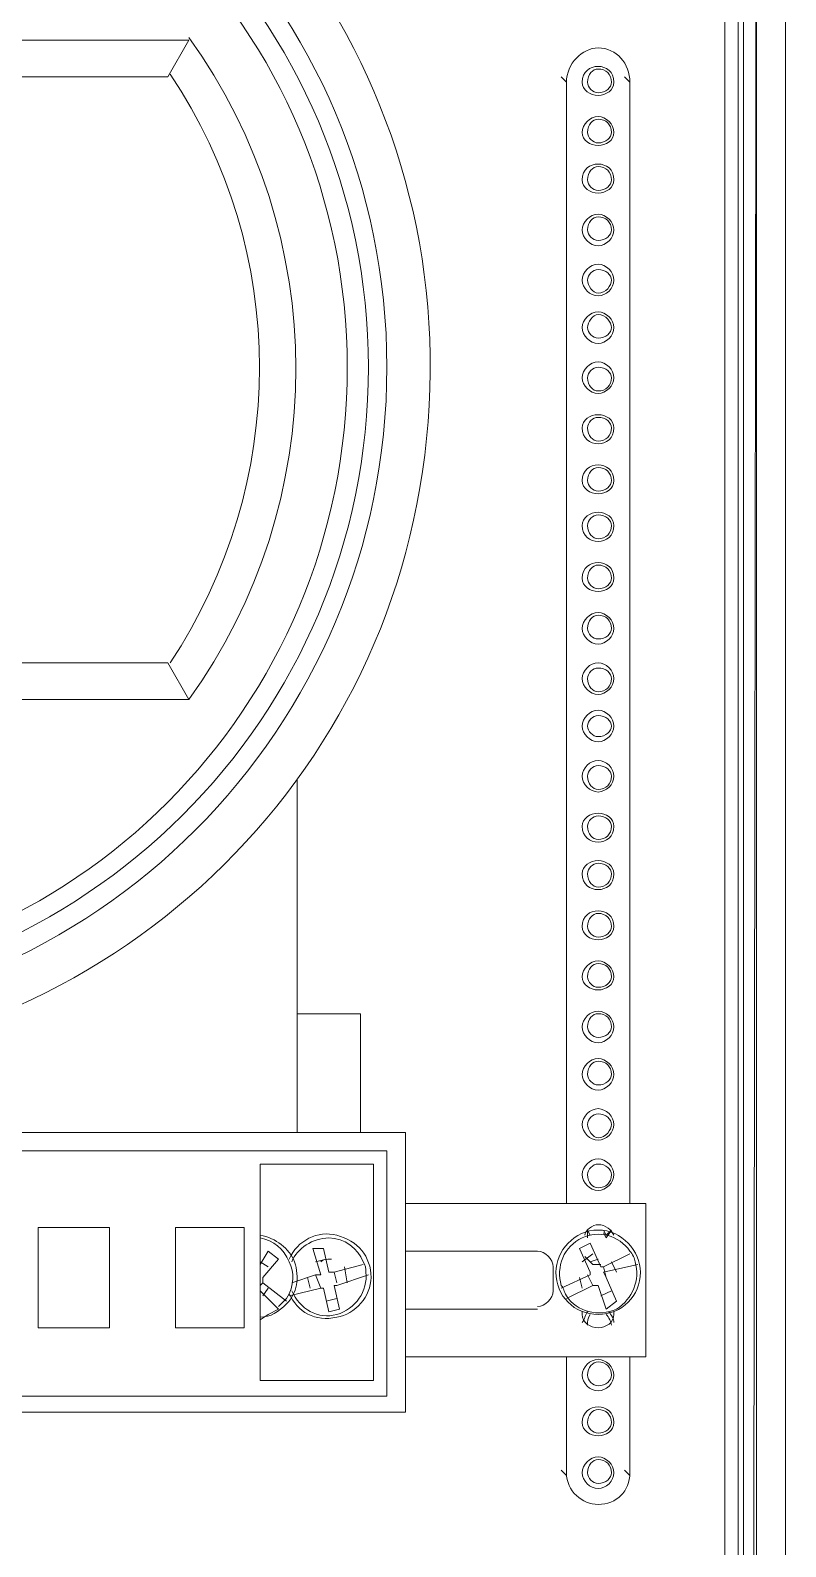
# Model space of a CAD drawing. Header units: metres. Extents: x 2999 to 3164, y 1641 to 1678.
# Drawn here: x 3008.799 to 3009.243, y 1653.865 to 1654.757 of the extents above; entities that cross this region are included whole.
import ezdxf

# ---------------------------------------------------------------- set-up
doc = ezdxf.new("R2010")
doc.units = ezdxf.units.M

msp = doc.modelspace()

# ---------------------------------------------------------------- linework, layer by layer
at = {"color": 7, "linetype": 'Continuous', "lineweight": 20, "true_color": 0x000007}
for points in [[(3009.2074, 1653.40594), (3009.2074, 1655.12704), (3009.2074, 1655.12704)], [(3009.21826, 1654.99513), (3009.21516, 1654.99823), (3009.21826, 1655.1317), (3009.21516, 1655.12704), (3009.21516, 1653.40594)], [(3009.2431, 1655.11773), (3009.2431, 1652.69204), (3009.2431, 1652.69204)], [(3009.2431, 1655.10997), (3009.2431, 1652.69049), (3009.2431, 1652.69049)], [(3009.22602, 1652.75412), (3009.22292, 1652.75722), (3009.22602, 1654.99978), (3009.22292, 1655.00289)], [(3009.22602, 1652.75412), (3009.22602, 1654.99978), (3009.21826, 1654.99513), (3009.21826, 1652.75412)], [(3008.35538, 1654.75147), (3008.89236, 1654.75147), (3008.89236, 1654.75147)], [(3008.3678, 1654.72975), (3008.87994, 1654.72975), (3008.89236, 1654.75147)], [(3009.11428, 1654.72664), (3009.11118, 1654.72975), (3009.11118, 1654.72975)], [(3009.11428, 1654.72664), (3009.11428, 1654.06706), (3009.11428, 1654.06706)], [(3009.11428, 1654.72664), (3009.11428, 1654.06706), (3009.11428, 1654.06706)], [(3009.15153, 1654.72664), (3009.14843, 1654.72975), (3009.14843, 1654.72975)], [(3009.15153, 1654.06706), (3009.15153, 1654.72664), (3009.15153, 1654.72664)], [(3009.15153, 1654.06706), (3009.15153, 1654.72664), (3009.15153, 1654.72664)], [(3008.87994, 1654.38521), (3008.3678, 1654.38521), (3008.3678, 1654.38521)], [(3008.87994, 1654.38521), (3008.89236, 1654.36349), (3008.89236, 1654.36349)], [(3008.89236, 1654.36349), (3008.35538, 1654.36349), (3008.35538, 1654.36349)], [(3008.95599, 1654.31693), (3008.95599, 1654.10897), (3008.95599, 1654.10897)], [(3008.95599, 1654.1788), (3008.99323, 1654.1788), (3008.99323, 1654.10897)], [(3008.22812, 1654.10897), (3009.01962, 1654.10897), (3009.01962, 1654.10897)], [(3009.01962, 1654.10897), (3009.01962, 1653.94446), (3009.01962, 1653.94446)], [(3009.00875, 1654.0981), (3008.23899, 1654.0981), (3008.23899, 1654.0981)], [(3009.00875, 1653.95377), (3009.00875, 1654.0981), (3009.00875, 1654.0981)], [(3008.93426, 1653.96308), (3008.93426, 1654.09034), (3008.93426, 1654.09034)], [(3008.93426, 1654.09034), (3009.00099, 1654.09034), (3009.00099, 1654.09034)], [(3009.00099, 1654.09034), (3009.00099, 1653.96308), (3009.00099, 1653.96308)], [(3009.16084, 1654.06706), (3009.01962, 1654.06706), (3009.01962, 1654.06706)], [(3009.16084, 1653.97705), (3009.16084, 1654.06706), (3009.16084, 1654.06706)], [(3008.8458, 1653.99412), (3008.80389, 1653.99412), (3008.80389, 1654.0531), (3008.8458, 1654.0531)], [(3008.8458, 1654.0531), (3008.8458, 1653.99412), (3008.8458, 1653.99412)], [(3008.8846, 1653.99412), (3008.8846, 1654.0531), (3008.92495, 1654.0531)], [(3008.92495, 1654.0531), (3008.92495, 1653.99412), (3008.92495, 1653.99412)], [(3009.1267, 1654.05155), (3009.12825, 1654.04844), (3009.12825, 1654.04844)], [(3009.1267, 1654.05155), (3009.1267, 1654.04689), (3009.1267, 1654.04689)], [(3009.14067, 1654.05155), (3009.13756, 1654.04844), (3009.13601, 1654.05155)], [(3009.14067, 1654.05155), (3009.13756, 1654.04689), (3009.13601, 1654.04999)], [(3008.93426, 1654.03137), (3008.93891, 1654.03913), (3008.94512, 1654.03447), (3008.93581, 1654.02361), (3008.93581, 1654.02051), (3008.94978, 1654.00964)], [(3008.99478, 1654.03137), (3008.97771, 1654.02671), (3008.97461, 1654.02671), (3008.9715, 1654.04068), (3008.9653, 1654.04068), (3008.96995, 1654.02516), (3008.96685, 1654.02516), (3008.95288, 1654.02051)], [(3009.09721, 1654.03913), (3009.01962, 1654.03913), (3009.01962, 1654.03913)], [(3009.11118, 1654.0174), (3009.12825, 1654.02516), (3009.12825, 1654.02671), (3009.12204, 1654.04068), (3009.12825, 1654.04379), (3009.13446, 1654.02982), (3009.13601, 1654.02982), (3009.15153, 1654.03758)], [(3008.93891, 1654.02982), (3008.93426, 1654.03292), (3008.93426, 1654.03292)], [(3008.97306, 1654.03447), (3008.96685, 1654.03292), (3008.96685, 1654.03292)], [(3008.98392, 1654.02982), (3008.98547, 1654.02051), (3008.98547, 1654.02051)], [(3009.10652, 1654.01585), (3009.10652, 1654.02982), (3009.10652, 1654.02982)], [(3009.1298, 1654.03758), (3009.1236, 1654.03292), (3009.1236, 1654.03292)], [(3009.12825, 1654.03292), (3009.12515, 1654.03603), (3009.12515, 1654.03603)], [(3009.13291, 1654.03447), (3009.12825, 1654.03292), (3009.12825, 1654.03292)], [(3009.13446, 1654.03137), (3009.1298, 1654.03137), (3009.12825, 1654.03292), (3009.13291, 1654.03447)], [(3009.1298, 1654.01895), (3009.13291, 1654.01895), (3009.13756, 1654.00499), (3009.14377, 1654.00964), (3009.13756, 1654.02361), (3009.13601, 1654.02671), (3009.15619, 1654.03137)], [(3009.13756, 1654.02361), (3009.13601, 1654.02982), (3009.13601, 1654.02982)], [(3009.14067, 1654.03292), (3009.14377, 1654.02671), (3009.14377, 1654.02671)], [(3008.93426, 1654.01895), (3008.93581, 1654.02051), (3008.93581, 1654.02051)], [(3008.96375, 1654.0174), (3008.96219, 1654.02361), (3008.96219, 1654.02361)], [(3008.96685, 1654.02516), (3008.96995, 1654.0174), (3008.96995, 1654.0174)], [(3008.97926, 1654.02051), (3008.97771, 1654.02671), (3008.97771, 1654.02671)], [(3008.99789, 1654.02516), (3008.97926, 1654.01895), (3008.97771, 1654.01895), (3008.98082, 1654.00499)], [(3009.1236, 1654.0174), (3009.12204, 1654.02361), (3009.12204, 1654.02361)], [(3009.1267, 1654.02516), (3009.1298, 1654.01895), (3009.1298, 1654.01895)], [(3008.93426, 1654.01585), (3008.94512, 1654.00499), (3008.94512, 1654.00499)], [(3008.93891, 1654.0174), (3008.93581, 1654.01275), (3008.93581, 1654.01275)], [(3008.98082, 1654.00499), (3008.97461, 1654.00343), (3008.9715, 1654.0174), (3008.96995, 1654.0174), (3008.95133, 1654.01275)], [(3009.11428, 1654.01119), (3009.1298, 1654.01895), (3009.1298, 1654.01895)], [(3009.13446, 1654.01275), (3009.14067, 1654.01585), (3009.14067, 1654.01585)], [(3008.93426, 1653.99878), (3008.93891, 1654.00188), (3008.94512, 1654.00499)], [(3008.97306, 1654.00964), (3008.97926, 1654.01119), (3008.97926, 1654.01119)], [(3009.01962, 1654.00499), (3009.09721, 1654.00499), (3009.09721, 1654.00499)], [(3009.1236, 1654.00343), (3009.1236, 1654.00188), (3009.1236, 1654.00188)], [(3009.14222, 1654.00188), (3009.14222, 1654.00343), (3009.14222, 1654.00343)], [(3008.92495, 1653.99412), (3008.8846, 1653.99412), (3008.8846, 1653.99412)], [(3009.01962, 1653.97705), (3009.16084, 1653.97705), (3009.16084, 1653.97705)], [(3009.11428, 1653.97705), (3009.11428, 1653.90721), (3009.11118, 1653.91032)], [(3009.11428, 1653.97705), (3009.11428, 1653.90721), (3009.11428, 1653.90721)], [(3009.15153, 1653.97705), (3009.15153, 1653.90721), (3009.14843, 1653.91032)], [(3009.15153, 1653.90721), (3009.15153, 1653.97705), (3009.15153, 1653.97705)], [(3009.00099, 1653.96308), (3008.93426, 1653.96308), (3008.93426, 1653.96308)], [(3008.23899, 1653.95377), (3009.00875, 1653.95377), (3009.00875, 1653.95377)], [(3009.01962, 1653.94446), (3008.22812, 1653.94446), (3008.22812, 1653.94446)]]:
    msp.add_lwpolyline(points, dxfattribs=at)
for points, knots in [([(3008.54162, 1654.96099), (3008.33521, 1654.91753), (3008.19553, 1654.72664), (3008.21726, 1654.51713), (3008.21726, 1654.51713), (3008.23743, 1654.30762), (3008.41436, 1654.14777), (3008.62542, 1654.14777), (3008.62542, 1654.14777), (3008.83493, 1654.14777), (3009.01186, 1654.30762), (3009.03203, 1654.51713), (3009.03203, 1654.51713), (3009.05376, 1654.72664), (3008.91408, 1654.91753), (3008.70767, 1654.96099)], [0, 0, 0, 0, 0.0625, 0.0625, 0.0625, 0.062501, 0.125, 0.125, 0.125, 0.125001, 0.1875, 0.1875, 0.1875, 0.187501, 1, 1, 1, 1]), ([(3009.00875, 1654.55903), (3009.00875, 1654.77165), (3008.83649, 1654.94236), (3008.62542, 1654.94236), (3008.62542, 1654.94236), (3008.4128, 1654.94236), (3008.24054, 1654.77165), (3008.24054, 1654.55903), (3008.24054, 1654.55903), (3008.24054, 1654.34642), (3008.4128, 1654.17415), (3008.62542, 1654.17415), (3008.62542, 1654.17415), (3008.83649, 1654.17415), (3009.00875, 1654.34642), (3009.00875, 1654.55903)], [0, 0, 0, 0, 0.0625, 0.0625, 0.0625, 0.062501, 0.125, 0.125, 0.125, 0.125001, 0.1875, 0.1875, 0.1875, 0.187501, 1, 1, 1, 1]), ([(3008.99789, 1654.55903), (3008.99789, 1654.76389), (3008.83028, 1654.9315), (3008.62542, 1654.9315), (3008.62542, 1654.9315), (3008.41901, 1654.9315), (3008.25295, 1654.76389), (3008.25295, 1654.55903), (3008.25295, 1654.55903), (3008.25295, 1654.35262), (3008.41901, 1654.18656), (3008.62542, 1654.18656), (3008.62542, 1654.18656), (3008.83028, 1654.18656), (3008.99789, 1654.35262), (3008.99789, 1654.55903)], [0, 0, 0, 0, 0.0625, 0.0625, 0.0625, 0.062501, 0.125, 0.125, 0.125, 0.125001, 0.1875, 0.1875, 0.1875, 0.187501, 1, 1, 1, 1]), ([(3008.98547, 1654.55903), (3008.98547, 1654.75768), (3008.82407, 1654.91908), (3008.62542, 1654.91908), (3008.62542, 1654.91908), (3008.42522, 1654.91908), (3008.26382, 1654.75768), (3008.26382, 1654.55903), (3008.26382, 1654.55903), (3008.26382, 1654.35883), (3008.42522, 1654.19743), (3008.62542, 1654.19743), (3008.62542, 1654.19743), (3008.82407, 1654.19743), (3008.98547, 1654.35883), (3008.98547, 1654.55903)], [0, 0, 0, 0, 0.0625, 0.0625, 0.0625, 0.062501, 0.125, 0.125, 0.125, 0.125001, 0.1875, 0.1875, 0.1875, 0.187501, 1, 1, 1, 1]), ([(3009.15153, 1654.72664), (3009.15153, 1654.73751), (3009.14377, 1654.74682), (3009.13291, 1654.74682), (3009.13291, 1654.74682), (3009.1236, 1654.74682), (3009.11428, 1654.73751), (3009.11428, 1654.72664)], [0, 0, 0, 0, 0.125, 0.125, 0.125, 0.125001, 1, 1, 1, 1]), ([(3009.15153, 1654.72664), (3009.15153, 1654.73751), (3009.14377, 1654.74682), (3009.13291, 1654.74682), (3009.13291, 1654.74682), (3009.1236, 1654.74682), (3009.11428, 1654.73751), (3009.11428, 1654.72664)], [0, 0, 0, 0, 0.125, 0.125, 0.125, 0.125001, 1, 1, 1, 1]), ([(3009.14222, 1654.72664), (3009.14222, 1654.73285), (3009.13756, 1654.73595), (3009.13291, 1654.73595), (3009.13291, 1654.73595), (3009.12825, 1654.73595), (3009.1236, 1654.73285), (3009.1236, 1654.72664), (3009.1236, 1654.72664), (3009.1236, 1654.72199), (3009.12825, 1654.71888), (3009.13291, 1654.71888), (3009.13291, 1654.71888), (3009.13756, 1654.71888), (3009.14222, 1654.72199), (3009.14222, 1654.72664)], [0, 0, 0, 0, 0.0625, 0.0625, 0.0625, 0.062501, 0.125, 0.125, 0.125, 0.125001, 0.1875, 0.1875, 0.1875, 0.187501, 1, 1, 1, 1]), ([(3009.14067, 1654.72664), (3009.14067, 1654.7313), (3009.13756, 1654.7344), (3009.13291, 1654.7344), (3009.13291, 1654.7344), (3009.1298, 1654.7344), (3009.1267, 1654.7313), (3009.1267, 1654.72664), (3009.1267, 1654.72664), (3009.1267, 1654.72354), (3009.1298, 1654.72043), (3009.13291, 1654.72043), (3009.13291, 1654.72043), (3009.13756, 1654.72043), (3009.14067, 1654.72354), (3009.14067, 1654.72664)], [0, 0, 0, 0, 0.0625, 0.0625, 0.0625, 0.062501, 0.125, 0.125, 0.125, 0.125001, 0.1875, 0.1875, 0.1875, 0.187501, 1, 1, 1, 1]), ([(3009.14222, 1654.69716), (3009.14222, 1654.70181), (3009.13756, 1654.70647), (3009.13291, 1654.70647), (3009.13291, 1654.70647), (3009.12825, 1654.70647), (3009.1236, 1654.70181), (3009.1236, 1654.69716), (3009.1236, 1654.69716), (3009.1236, 1654.6925), (3009.12825, 1654.6894), (3009.13291, 1654.6894), (3009.13291, 1654.6894), (3009.13756, 1654.6894), (3009.14222, 1654.6925), (3009.14222, 1654.69716)], [0, 0, 0, 0, 0.0625, 0.0625, 0.0625, 0.062501, 0.125, 0.125, 0.125, 0.125001, 0.1875, 0.1875, 0.1875, 0.187501, 1, 1, 1, 1]), ([(3009.14067, 1654.69716), (3009.14067, 1654.70181), (3009.13756, 1654.70491), (3009.13291, 1654.70491), (3009.13291, 1654.70491), (3009.1298, 1654.70491), (3009.1267, 1654.70181), (3009.1267, 1654.69716), (3009.1267, 1654.69716), (3009.1267, 1654.69405), (3009.1298, 1654.69095), (3009.13291, 1654.69095), (3009.13291, 1654.69095), (3009.13756, 1654.69095), (3009.14067, 1654.69405), (3009.14067, 1654.69716)], [0, 0, 0, 0, 0.0625, 0.0625, 0.0625, 0.062501, 0.125, 0.125, 0.125, 0.125001, 0.1875, 0.1875, 0.1875, 0.187501, 1, 1, 1, 1]), ([(3009.14222, 1654.66922), (3009.14222, 1654.67543), (3009.13756, 1654.67853), (3009.13291, 1654.67853), (3009.13291, 1654.67853), (3009.12825, 1654.67853), (3009.1236, 1654.67543), (3009.1236, 1654.66922), (3009.1236, 1654.66922), (3009.1236, 1654.66456), (3009.12825, 1654.66146), (3009.13291, 1654.66146), (3009.13291, 1654.66146), (3009.13756, 1654.66146), (3009.14222, 1654.66456), (3009.14222, 1654.66922)], [0, 0, 0, 0, 0.0625, 0.0625, 0.0625, 0.062501, 0.125, 0.125, 0.125, 0.125001, 0.1875, 0.1875, 0.1875, 0.187501, 1, 1, 1, 1]), ([(3009.14067, 1654.66922), (3009.14067, 1654.67388), (3009.13756, 1654.67698), (3009.13291, 1654.67698), (3009.13291, 1654.67698), (3009.1298, 1654.67698), (3009.1267, 1654.67388), (3009.1267, 1654.66922), (3009.1267, 1654.66922), (3009.1267, 1654.66612), (3009.1298, 1654.66301), (3009.13291, 1654.66301), (3009.13291, 1654.66301), (3009.13756, 1654.66301), (3009.14067, 1654.66612), (3009.14067, 1654.66922)], [0, 0, 0, 0, 0.0625, 0.0625, 0.0625, 0.062501, 0.125, 0.125, 0.125, 0.125001, 0.1875, 0.1875, 0.1875, 0.187501, 1, 1, 1, 1]), ([(3009.14222, 1654.63973), (3009.14222, 1654.64439), (3009.13756, 1654.64904), (3009.13291, 1654.64904), (3009.13291, 1654.64904), (3009.12825, 1654.64904), (3009.1236, 1654.64439), (3009.1236, 1654.63973), (3009.1236, 1654.63973), (3009.1236, 1654.63508), (3009.12825, 1654.63042), (3009.13291, 1654.63042), (3009.13291, 1654.63042), (3009.13756, 1654.63042), (3009.14222, 1654.63508), (3009.14222, 1654.63973)], [0, 0, 0, 0, 0.0625, 0.0625, 0.0625, 0.062501, 0.125, 0.125, 0.125, 0.125001, 0.1875, 0.1875, 0.1875, 0.187501, 1, 1, 1, 1]), ([(3009.14067, 1654.63973), (3009.14067, 1654.64439), (3009.13756, 1654.64749), (3009.13291, 1654.64749), (3009.13291, 1654.64749), (3009.1298, 1654.64749), (3009.1267, 1654.64439), (3009.1267, 1654.63973), (3009.1267, 1654.63973), (3009.1267, 1654.63663), (3009.1298, 1654.63353), (3009.13291, 1654.63353), (3009.13291, 1654.63353), (3009.13756, 1654.63353), (3009.14067, 1654.63663), (3009.14067, 1654.63973)], [0, 0, 0, 0, 0.0625, 0.0625, 0.0625, 0.062501, 0.125, 0.125, 0.125, 0.125001, 0.1875, 0.1875, 0.1875, 0.187501, 1, 1, 1, 1]), ([(3009.14222, 1654.61025), (3009.14222, 1654.6149), (3009.13756, 1654.61956), (3009.13291, 1654.61956), (3009.13291, 1654.61956), (3009.12825, 1654.61956), (3009.1236, 1654.6149), (3009.1236, 1654.61025), (3009.1236, 1654.61025), (3009.1236, 1654.60559), (3009.12825, 1654.60093), (3009.13291, 1654.60093), (3009.13291, 1654.60093), (3009.13756, 1654.60093), (3009.14222, 1654.60559), (3009.14222, 1654.61025)], [0, 0, 0, 0, 0.0625, 0.0625, 0.0625, 0.062501, 0.125, 0.125, 0.125, 0.125001, 0.1875, 0.1875, 0.1875, 0.187501, 1, 1, 1, 1]), ([(3009.14067, 1654.61025), (3009.14067, 1654.61335), (3009.13756, 1654.61645), (3009.13291, 1654.61645), (3009.13291, 1654.61645), (3009.1298, 1654.61645), (3009.1267, 1654.61335), (3009.1267, 1654.61025), (3009.1267, 1654.61025), (3009.1267, 1654.60714), (3009.1298, 1654.60249), (3009.13291, 1654.60249), (3009.13291, 1654.60249), (3009.13756, 1654.60249), (3009.14067, 1654.60714), (3009.14067, 1654.61025)], [0, 0, 0, 0, 0.0625, 0.0625, 0.0625, 0.062501, 0.125, 0.125, 0.125, 0.125001, 0.1875, 0.1875, 0.1875, 0.187501, 1, 1, 1, 1]), ([(3009.14222, 1654.58231), (3009.14222, 1654.58697), (3009.13756, 1654.59162), (3009.13291, 1654.59162), (3009.13291, 1654.59162), (3009.12825, 1654.59162), (3009.1236, 1654.58697), (3009.1236, 1654.58231), (3009.1236, 1654.58231), (3009.1236, 1654.57766), (3009.12825, 1654.573), (3009.13291, 1654.573), (3009.13291, 1654.573), (3009.13756, 1654.573), (3009.14222, 1654.57766), (3009.14222, 1654.58231)], [0, 0, 0, 0, 0.0625, 0.0625, 0.0625, 0.062501, 0.125, 0.125, 0.125, 0.125001, 0.1875, 0.1875, 0.1875, 0.187501, 1, 1, 1, 1]), ([(3009.14067, 1654.58231), (3009.14067, 1654.58541), (3009.13756, 1654.59007), (3009.13291, 1654.59007), (3009.13291, 1654.59007), (3009.1298, 1654.59007), (3009.1267, 1654.58541), (3009.1267, 1654.58231), (3009.1267, 1654.58231), (3009.1267, 1654.57921), (3009.1298, 1654.5761), (3009.13291, 1654.5761), (3009.13291, 1654.5761), (3009.13756, 1654.5761), (3009.14067, 1654.57921), (3009.14067, 1654.58231)], [0, 0, 0, 0, 0.0625, 0.0625, 0.0625, 0.062501, 0.125, 0.125, 0.125, 0.125001, 0.1875, 0.1875, 0.1875, 0.187501, 1, 1, 1, 1]), ([(3009.14222, 1654.55282), (3009.14222, 1654.55748), (3009.13756, 1654.56214), (3009.13291, 1654.56214), (3009.13291, 1654.56214), (3009.12825, 1654.56214), (3009.1236, 1654.55748), (3009.1236, 1654.55282), (3009.1236, 1654.55282), (3009.1236, 1654.54817), (3009.12825, 1654.54351), (3009.13291, 1654.54351), (3009.13291, 1654.54351), (3009.13756, 1654.54351), (3009.14222, 1654.54817), (3009.14222, 1654.55282)], [0, 0, 0, 0, 0.0625, 0.0625, 0.0625, 0.062501, 0.125, 0.125, 0.125, 0.125001, 0.1875, 0.1875, 0.1875, 0.187501, 1, 1, 1, 1]), ([(3009.14067, 1654.55282), (3009.14067, 1654.55593), (3009.13756, 1654.55903), (3009.13291, 1654.55903), (3009.13291, 1654.55903), (3009.1298, 1654.55903), (3009.1267, 1654.55593), (3009.1267, 1654.55282), (3009.1267, 1654.55282), (3009.1267, 1654.54817), (3009.1298, 1654.54506), (3009.13291, 1654.54506), (3009.13291, 1654.54506), (3009.13756, 1654.54506), (3009.14067, 1654.54817), (3009.14067, 1654.55282)], [0, 0, 0, 0, 0.0625, 0.0625, 0.0625, 0.062501, 0.125, 0.125, 0.125, 0.125001, 0.1875, 0.1875, 0.1875, 0.187501, 1, 1, 1, 1]), ([(3009.14222, 1654.52334), (3009.14222, 1654.52799), (3009.13756, 1654.5311), (3009.13291, 1654.5311), (3009.13291, 1654.5311), (3009.12825, 1654.5311), (3009.1236, 1654.52799), (3009.1236, 1654.52334), (3009.1236, 1654.52334), (3009.1236, 1654.51713), (3009.12825, 1654.51403), (3009.13291, 1654.51403), (3009.13291, 1654.51403), (3009.13756, 1654.51403), (3009.14222, 1654.51713), (3009.14222, 1654.52334)], [0, 0, 0, 0, 0.0625, 0.0625, 0.0625, 0.062501, 0.125, 0.125, 0.125, 0.125001, 0.1875, 0.1875, 0.1875, 0.187501, 1, 1, 1, 1]), ([(3009.14067, 1654.52334), (3009.14067, 1654.52644), (3009.13756, 1654.52954), (3009.13291, 1654.52954), (3009.13291, 1654.52954), (3009.1298, 1654.52954), (3009.1267, 1654.52644), (3009.1267, 1654.52334), (3009.1267, 1654.52334), (3009.1267, 1654.51868), (3009.1298, 1654.51558), (3009.13291, 1654.51558), (3009.13291, 1654.51558), (3009.13756, 1654.51558), (3009.14067, 1654.51868), (3009.14067, 1654.52334)], [0, 0, 0, 0, 0.0625, 0.0625, 0.0625, 0.062501, 0.125, 0.125, 0.125, 0.125001, 0.1875, 0.1875, 0.1875, 0.187501, 1, 1, 1, 1]), ([(3009.14222, 1654.4923), (3009.14222, 1654.49851), (3009.13756, 1654.50161), (3009.13291, 1654.50161), (3009.13291, 1654.50161), (3009.12825, 1654.50161), (3009.1236, 1654.49851), (3009.1236, 1654.4923), (3009.1236, 1654.4923), (3009.1236, 1654.48764), (3009.12825, 1654.48454), (3009.13291, 1654.48454), (3009.13291, 1654.48454), (3009.13756, 1654.48454), (3009.14222, 1654.48764), (3009.14222, 1654.4923)], [0, 0, 0, 0, 0.0625, 0.0625, 0.0625, 0.062501, 0.125, 0.125, 0.125, 0.125001, 0.1875, 0.1875, 0.1875, 0.187501, 1, 1, 1, 1]), ([(3009.14067, 1654.4923), (3009.14067, 1654.49695), (3009.13756, 1654.50006), (3009.13291, 1654.50006), (3009.13291, 1654.50006), (3009.1298, 1654.50006), (3009.1267, 1654.49695), (3009.1267, 1654.4923), (3009.1267, 1654.4923), (3009.1267, 1654.48919), (3009.1298, 1654.48609), (3009.13291, 1654.48609), (3009.13291, 1654.48609), (3009.13756, 1654.48609), (3009.14067, 1654.48919), (3009.14067, 1654.4923)], [0, 0, 0, 0, 0.0625, 0.0625, 0.0625, 0.062501, 0.125, 0.125, 0.125, 0.125001, 0.1875, 0.1875, 0.1875, 0.187501, 1, 1, 1, 1]), ([(3009.14222, 1654.46592), (3009.14222, 1654.47057), (3009.13756, 1654.47367), (3009.13291, 1654.47367), (3009.13291, 1654.47367), (3009.12825, 1654.47367), (3009.1236, 1654.47057), (3009.1236, 1654.46592), (3009.1236, 1654.46592), (3009.1236, 1654.45971), (3009.12825, 1654.4566), (3009.13291, 1654.4566), (3009.13291, 1654.4566), (3009.13756, 1654.4566), (3009.14222, 1654.45971), (3009.14222, 1654.46592)], [0, 0, 0, 0, 0.0625, 0.0625, 0.0625, 0.062501, 0.125, 0.125, 0.125, 0.125001, 0.1875, 0.1875, 0.1875, 0.187501, 1, 1, 1, 1]), ([(3009.14067, 1654.46592), (3009.14067, 1654.46902), (3009.13756, 1654.47212), (3009.13291, 1654.47212), (3009.13291, 1654.47212), (3009.1298, 1654.47212), (3009.1267, 1654.46902), (3009.1267, 1654.46592), (3009.1267, 1654.46592), (3009.1267, 1654.46126), (3009.1298, 1654.45816), (3009.13291, 1654.45816), (3009.13291, 1654.45816), (3009.13756, 1654.45816), (3009.14067, 1654.46126), (3009.14067, 1654.46592)], [0, 0, 0, 0, 0.0625, 0.0625, 0.0625, 0.062501, 0.125, 0.125, 0.125, 0.125001, 0.1875, 0.1875, 0.1875, 0.187501, 1, 1, 1, 1]), ([(3009.14222, 1654.43488), (3009.14222, 1654.44108), (3009.13756, 1654.44419), (3009.13291, 1654.44419), (3009.13291, 1654.44419), (3009.12825, 1654.44419), (3009.1236, 1654.44108), (3009.1236, 1654.43488), (3009.1236, 1654.43488), (3009.1236, 1654.43022), (3009.12825, 1654.42712), (3009.13291, 1654.42712), (3009.13291, 1654.42712), (3009.13756, 1654.42712), (3009.14222, 1654.43022), (3009.14222, 1654.43488)], [0, 0, 0, 0, 0.0625, 0.0625, 0.0625, 0.062501, 0.125, 0.125, 0.125, 0.125001, 0.1875, 0.1875, 0.1875, 0.187501, 1, 1, 1, 1]), ([(3009.14067, 1654.43488), (3009.14067, 1654.43953), (3009.13756, 1654.44264), (3009.13291, 1654.44264), (3009.13291, 1654.44264), (3009.1298, 1654.44264), (3009.1267, 1654.43953), (3009.1267, 1654.43488), (3009.1267, 1654.43488), (3009.1267, 1654.43177), (3009.1298, 1654.42867), (3009.13291, 1654.42867), (3009.13291, 1654.42867), (3009.13756, 1654.42867), (3009.14067, 1654.43177), (3009.14067, 1654.43488)], [0, 0, 0, 0, 0.0625, 0.0625, 0.0625, 0.062501, 0.125, 0.125, 0.125, 0.125001, 0.1875, 0.1875, 0.1875, 0.187501, 1, 1, 1, 1]), ([(3009.14222, 1654.40539), (3009.14222, 1654.41004), (3009.13756, 1654.4147), (3009.13291, 1654.4147), (3009.13291, 1654.4147), (3009.12825, 1654.4147), (3009.1236, 1654.41004), (3009.1236, 1654.40539), (3009.1236, 1654.40539), (3009.1236, 1654.40073), (3009.12825, 1654.39608), (3009.13291, 1654.39608), (3009.13291, 1654.39608), (3009.13756, 1654.39608), (3009.14222, 1654.40073), (3009.14222, 1654.40539)], [0, 0, 0, 0, 0.0625, 0.0625, 0.0625, 0.062501, 0.125, 0.125, 0.125, 0.125001, 0.1875, 0.1875, 0.1875, 0.187501, 1, 1, 1, 1]), ([(3009.14067, 1654.40539), (3009.14067, 1654.41004), (3009.13756, 1654.41315), (3009.13291, 1654.41315), (3009.13291, 1654.41315), (3009.1298, 1654.41315), (3009.1267, 1654.41004), (3009.1267, 1654.40539), (3009.1267, 1654.40539), (3009.1267, 1654.40229), (3009.1298, 1654.39918), (3009.13291, 1654.39918), (3009.13291, 1654.39918), (3009.13756, 1654.39918), (3009.14067, 1654.40229), (3009.14067, 1654.40539)], [0, 0, 0, 0, 0.0625, 0.0625, 0.0625, 0.062501, 0.125, 0.125, 0.125, 0.125001, 0.1875, 0.1875, 0.1875, 0.187501, 1, 1, 1, 1]), ([(3009.14222, 1654.3759), (3009.14222, 1654.38056), (3009.13756, 1654.38521), (3009.13291, 1654.38521), (3009.13291, 1654.38521), (3009.12825, 1654.38521), (3009.1236, 1654.38056), (3009.1236, 1654.3759), (3009.1236, 1654.3759), (3009.1236, 1654.37125), (3009.12825, 1654.36659), (3009.13291, 1654.36659), (3009.13291, 1654.36659), (3009.13756, 1654.36659), (3009.14222, 1654.37125), (3009.14222, 1654.3759)], [0, 0, 0, 0, 0.0625, 0.0625, 0.0625, 0.062501, 0.125, 0.125, 0.125, 0.125001, 0.1875, 0.1875, 0.1875, 0.187501, 1, 1, 1, 1]), ([(3009.14067, 1654.3759), (3009.14067, 1654.37901), (3009.13756, 1654.38211), (3009.13291, 1654.38211), (3009.13291, 1654.38211), (3009.1298, 1654.38211), (3009.1267, 1654.37901), (3009.1267, 1654.3759), (3009.1267, 1654.3759), (3009.1267, 1654.37125), (3009.1298, 1654.36814), (3009.13291, 1654.36814), (3009.13291, 1654.36814), (3009.13756, 1654.36814), (3009.14067, 1654.37125), (3009.14067, 1654.3759)], [0, 0, 0, 0, 0.0625, 0.0625, 0.0625, 0.062501, 0.125, 0.125, 0.125, 0.125001, 0.1875, 0.1875, 0.1875, 0.187501, 1, 1, 1, 1]), ([(3009.14222, 1654.34797), (3009.14222, 1654.35262), (3009.13756, 1654.35728), (3009.13291, 1654.35728), (3009.13291, 1654.35728), (3009.12825, 1654.35728), (3009.1236, 1654.35262), (3009.1236, 1654.34797), (3009.1236, 1654.34797), (3009.1236, 1654.34331), (3009.12825, 1654.33866), (3009.13291, 1654.33866), (3009.13291, 1654.33866), (3009.13756, 1654.33866), (3009.14222, 1654.34331), (3009.14222, 1654.34797)], [0, 0, 0, 0, 0.0625, 0.0625, 0.0625, 0.062501, 0.125, 0.125, 0.125, 0.125001, 0.1875, 0.1875, 0.1875, 0.187501, 1, 1, 1, 1]), ([(3009.14067, 1654.34797), (3009.14067, 1654.35107), (3009.13756, 1654.35417), (3009.13291, 1654.35417), (3009.13291, 1654.35417), (3009.1298, 1654.35417), (3009.1267, 1654.35107), (3009.1267, 1654.34797), (3009.1267, 1654.34797), (3009.1267, 1654.34486), (3009.1298, 1654.34176), (3009.13291, 1654.34176), (3009.13291, 1654.34176), (3009.13756, 1654.34176), (3009.14067, 1654.34486), (3009.14067, 1654.34797)], [0, 0, 0, 0, 0.0625, 0.0625, 0.0625, 0.062501, 0.125, 0.125, 0.125, 0.125001, 0.1875, 0.1875, 0.1875, 0.187501, 1, 1, 1, 1]), ([(3009.14222, 1654.31848), (3009.14222, 1654.32314), (3009.13756, 1654.32779), (3009.13291, 1654.32779), (3009.13291, 1654.32779), (3009.12825, 1654.32779), (3009.1236, 1654.32314), (3009.1236, 1654.31848), (3009.1236, 1654.31848), (3009.1236, 1654.31382), (3009.12825, 1654.30917), (3009.13291, 1654.30917), (3009.13291, 1654.30917), (3009.13756, 1654.30917), (3009.14222, 1654.31382), (3009.14222, 1654.31848)], [0, 0, 0, 0, 0.0625, 0.0625, 0.0625, 0.062501, 0.125, 0.125, 0.125, 0.125001, 0.1875, 0.1875, 0.1875, 0.187501, 1, 1, 1, 1]), ([(3009.14067, 1654.31848), (3009.14067, 1654.32158), (3009.13756, 1654.32469), (3009.13291, 1654.32469), (3009.13291, 1654.32469), (3009.1298, 1654.32469), (3009.1267, 1654.32158), (3009.1267, 1654.31848), (3009.1267, 1654.31848), (3009.1267, 1654.31382), (3009.1298, 1654.31072), (3009.13291, 1654.31072), (3009.13291, 1654.31072), (3009.13756, 1654.31072), (3009.14067, 1654.31382), (3009.14067, 1654.31848)], [0, 0, 0, 0, 0.0625, 0.0625, 0.0625, 0.062501, 0.125, 0.125, 0.125, 0.125001, 0.1875, 0.1875, 0.1875, 0.187501, 1, 1, 1, 1]), ([(3009.14222, 1654.28899), (3009.14222, 1654.29365), (3009.13756, 1654.29675), (3009.13291, 1654.29675), (3009.13291, 1654.29675), (3009.12825, 1654.29675), (3009.1236, 1654.29365), (3009.1236, 1654.28899), (3009.1236, 1654.28899), (3009.1236, 1654.28279), (3009.12825, 1654.27968), (3009.13291, 1654.27968), (3009.13291, 1654.27968), (3009.13756, 1654.27968), (3009.14222, 1654.28279), (3009.14222, 1654.28899)], [0, 0, 0, 0, 0.0625, 0.0625, 0.0625, 0.062501, 0.125, 0.125, 0.125, 0.125001, 0.1875, 0.1875, 0.1875, 0.187501, 1, 1, 1, 1]), ([(3009.14067, 1654.28899), (3009.14067, 1654.2921), (3009.13756, 1654.2952), (3009.13291, 1654.2952), (3009.13291, 1654.2952), (3009.1298, 1654.2952), (3009.1267, 1654.2921), (3009.1267, 1654.28899), (3009.1267, 1654.28899), (3009.1267, 1654.28434), (3009.1298, 1654.28123), (3009.13291, 1654.28123), (3009.13291, 1654.28123), (3009.13756, 1654.28123), (3009.14067, 1654.28434), (3009.14067, 1654.28899)], [0, 0, 0, 0, 0.0625, 0.0625, 0.0625, 0.062501, 0.125, 0.125, 0.125, 0.125001, 0.1875, 0.1875, 0.1875, 0.187501, 1, 1, 1, 1]), ([(3009.14222, 1654.26106), (3009.14222, 1654.26571), (3009.13756, 1654.26882), (3009.13291, 1654.26882), (3009.13291, 1654.26882), (3009.12825, 1654.26882), (3009.1236, 1654.26571), (3009.1236, 1654.26106), (3009.1236, 1654.26106), (3009.1236, 1654.25485), (3009.12825, 1654.25175), (3009.13291, 1654.25175), (3009.13291, 1654.25175), (3009.13756, 1654.25175), (3009.14222, 1654.25485), (3009.14222, 1654.26106)], [0, 0, 0, 0, 0.0625, 0.0625, 0.0625, 0.062501, 0.125, 0.125, 0.125, 0.125001, 0.1875, 0.1875, 0.1875, 0.187501, 1, 1, 1, 1]), ([(3009.14067, 1654.26106), (3009.14067, 1654.26416), (3009.13756, 1654.26727), (3009.13291, 1654.26727), (3009.13291, 1654.26727), (3009.1298, 1654.26727), (3009.1267, 1654.26416), (3009.1267, 1654.26106), (3009.1267, 1654.26106), (3009.1267, 1654.2564), (3009.1298, 1654.2533), (3009.13291, 1654.2533), (3009.13291, 1654.2533), (3009.13756, 1654.2533), (3009.14067, 1654.2564), (3009.14067, 1654.26106)], [0, 0, 0, 0, 0.0625, 0.0625, 0.0625, 0.062501, 0.125, 0.125, 0.125, 0.125001, 0.1875, 0.1875, 0.1875, 0.187501, 1, 1, 1, 1]), ([(3009.14222, 1654.23002), (3009.14222, 1654.23623), (3009.13756, 1654.23933), (3009.13291, 1654.23933), (3009.13291, 1654.23933), (3009.12825, 1654.23933), (3009.1236, 1654.23623), (3009.1236, 1654.23002), (3009.1236, 1654.23002), (3009.1236, 1654.22536), (3009.12825, 1654.22226), (3009.13291, 1654.22226), (3009.13291, 1654.22226), (3009.13756, 1654.22226), (3009.14222, 1654.22536), (3009.14222, 1654.23002)], [0, 0, 0, 0, 0.0625, 0.0625, 0.0625, 0.062501, 0.125, 0.125, 0.125, 0.125001, 0.1875, 0.1875, 0.1875, 0.187501, 1, 1, 1, 1]), ([(3009.14067, 1654.23002), (3009.14067, 1654.23467), (3009.13756, 1654.23778), (3009.13291, 1654.23778), (3009.13291, 1654.23778), (3009.1298, 1654.23778), (3009.1267, 1654.23467), (3009.1267, 1654.23002), (3009.1267, 1654.23002), (3009.1267, 1654.22692), (3009.1298, 1654.22381), (3009.13291, 1654.22381), (3009.13291, 1654.22381), (3009.13756, 1654.22381), (3009.14067, 1654.22692), (3009.14067, 1654.23002)], [0, 0, 0, 0, 0.0625, 0.0625, 0.0625, 0.062501, 0.125, 0.125, 0.125, 0.125001, 0.1875, 0.1875, 0.1875, 0.187501, 1, 1, 1, 1]), ([(3009.14222, 1654.20053), (3009.14222, 1654.20519), (3009.13756, 1654.20984), (3009.13291, 1654.20984), (3009.13291, 1654.20984), (3009.12825, 1654.20984), (3009.1236, 1654.20519), (3009.1236, 1654.20053), (3009.1236, 1654.20053), (3009.1236, 1654.19588), (3009.12825, 1654.19277), (3009.13291, 1654.19277), (3009.13291, 1654.19277), (3009.13756, 1654.19277), (3009.14222, 1654.19588), (3009.14222, 1654.20053)], [0, 0, 0, 0, 0.0625, 0.0625, 0.0625, 0.062501, 0.125, 0.125, 0.125, 0.125001, 0.1875, 0.1875, 0.1875, 0.187501, 1, 1, 1, 1]), ([(3009.14067, 1654.20053), (3009.14067, 1654.20519), (3009.13756, 1654.20829), (3009.13291, 1654.20829), (3009.13291, 1654.20829), (3009.1298, 1654.20829), (3009.1267, 1654.20519), (3009.1267, 1654.20053), (3009.1267, 1654.20053), (3009.1267, 1654.19743), (3009.1298, 1654.19432), (3009.13291, 1654.19432), (3009.13291, 1654.19432), (3009.13756, 1654.19432), (3009.14067, 1654.19743), (3009.14067, 1654.20053)], [0, 0, 0, 0, 0.0625, 0.0625, 0.0625, 0.062501, 0.125, 0.125, 0.125, 0.125001, 0.1875, 0.1875, 0.1875, 0.187501, 1, 1, 1, 1]), ([(3009.14222, 1654.17105), (3009.14222, 1654.1757), (3009.13756, 1654.18036), (3009.13291, 1654.18036), (3009.13291, 1654.18036), (3009.12825, 1654.18036), (3009.1236, 1654.1757), (3009.1236, 1654.17105), (3009.1236, 1654.17105), (3009.1236, 1654.16639), (3009.12825, 1654.16173), (3009.13291, 1654.16173), (3009.13291, 1654.16173), (3009.13756, 1654.16173), (3009.14222, 1654.16639), (3009.14222, 1654.17105)], [0, 0, 0, 0, 0.0625, 0.0625, 0.0625, 0.062501, 0.125, 0.125, 0.125, 0.125001, 0.1875, 0.1875, 0.1875, 0.187501, 1, 1, 1, 1]), ([(3009.14067, 1654.17105), (3009.14067, 1654.1757), (3009.13756, 1654.1788), (3009.13291, 1654.1788), (3009.13291, 1654.1788), (3009.1298, 1654.1788), (3009.1267, 1654.1757), (3009.1267, 1654.17105), (3009.1267, 1654.17105), (3009.1267, 1654.16794), (3009.1298, 1654.16484), (3009.13291, 1654.16484), (3009.13291, 1654.16484), (3009.13756, 1654.16484), (3009.14067, 1654.16794), (3009.14067, 1654.17105)], [0, 0, 0, 0, 0.0625, 0.0625, 0.0625, 0.062501, 0.125, 0.125, 0.125, 0.125001, 0.1875, 0.1875, 0.1875, 0.187501, 1, 1, 1, 1]), ([(3009.14222, 1654.14311), (3009.14222, 1654.14777), (3009.13756, 1654.15242), (3009.13291, 1654.15242), (3009.13291, 1654.15242), (3009.12825, 1654.15242), (3009.1236, 1654.14777), (3009.1236, 1654.14311), (3009.1236, 1654.14311), (3009.1236, 1654.13845), (3009.12825, 1654.1338), (3009.13291, 1654.1338), (3009.13291, 1654.1338), (3009.13756, 1654.1338), (3009.14222, 1654.13845), (3009.14222, 1654.14311)], [0, 0, 0, 0, 0.0625, 0.0625, 0.0625, 0.062501, 0.125, 0.125, 0.125, 0.125001, 0.1875, 0.1875, 0.1875, 0.187501, 1, 1, 1, 1]), ([(3009.14067, 1654.14311), (3009.14067, 1654.14777), (3009.13756, 1654.15087), (3009.13291, 1654.15087), (3009.13291, 1654.15087), (3009.1298, 1654.15087), (3009.1267, 1654.14777), (3009.1267, 1654.14311), (3009.1267, 1654.14311), (3009.1267, 1654.14001), (3009.1298, 1654.1369), (3009.13291, 1654.1369), (3009.13291, 1654.1369), (3009.13756, 1654.1369), (3009.14067, 1654.14001), (3009.14067, 1654.14311)], [0, 0, 0, 0, 0.0625, 0.0625, 0.0625, 0.062501, 0.125, 0.125, 0.125, 0.125001, 0.1875, 0.1875, 0.1875, 0.187501, 1, 1, 1, 1]), ([(3009.14222, 1654.11362), (3009.14222, 1654.11828), (3009.13756, 1654.12293), (3009.13291, 1654.12293), (3009.13291, 1654.12293), (3009.12825, 1654.12293), (3009.1236, 1654.11828), (3009.1236, 1654.11362), (3009.1236, 1654.11362), (3009.1236, 1654.10897), (3009.12825, 1654.10431), (3009.13291, 1654.10431), (3009.13291, 1654.10431), (3009.13756, 1654.10431), (3009.14222, 1654.10897), (3009.14222, 1654.11362)], [0, 0, 0, 0, 0.0625, 0.0625, 0.0625, 0.062501, 0.125, 0.125, 0.125, 0.125001, 0.1875, 0.1875, 0.1875, 0.187501, 1, 1, 1, 1]), ([(3009.14067, 1654.11362), (3009.14067, 1654.11673), (3009.13756, 1654.11983), (3009.13291, 1654.11983), (3009.13291, 1654.11983), (3009.1298, 1654.11983), (3009.1267, 1654.11673), (3009.1267, 1654.11362), (3009.1267, 1654.11362), (3009.1267, 1654.11052), (3009.1298, 1654.10586), (3009.13291, 1654.10586), (3009.13291, 1654.10586), (3009.13756, 1654.10586), (3009.14067, 1654.11052), (3009.14067, 1654.11362)], [0, 0, 0, 0, 0.0625, 0.0625, 0.0625, 0.062501, 0.125, 0.125, 0.125, 0.125001, 0.1875, 0.1875, 0.1875, 0.187501, 1, 1, 1, 1]), ([(3009.14222, 1654.08414), (3009.14222, 1654.08879), (3009.13756, 1654.09345), (3009.13291, 1654.09345), (3009.13291, 1654.09345), (3009.12825, 1654.09345), (3009.1236, 1654.08879), (3009.1236, 1654.08414), (3009.1236, 1654.08414), (3009.1236, 1654.07948), (3009.12825, 1654.07482), (3009.13291, 1654.07482), (3009.13291, 1654.07482), (3009.13756, 1654.07482), (3009.14222, 1654.07948), (3009.14222, 1654.08414)], [0, 0, 0, 0, 0.0625, 0.0625, 0.0625, 0.062501, 0.125, 0.125, 0.125, 0.125001, 0.1875, 0.1875, 0.1875, 0.187501, 1, 1, 1, 1]), ([(3009.14067, 1654.08414), (3009.14067, 1654.08724), (3009.13756, 1654.09034), (3009.13291, 1654.09034), (3009.13291, 1654.09034), (3009.1298, 1654.09034), (3009.1267, 1654.08724), (3009.1267, 1654.08414), (3009.1267, 1654.08414), (3009.1267, 1654.07948), (3009.1298, 1654.07638), (3009.13291, 1654.07638), (3009.13291, 1654.07638), (3009.13756, 1654.07638), (3009.14067, 1654.07948), (3009.14067, 1654.08414)], [0, 0, 0, 0, 0.0625, 0.0625, 0.0625, 0.062501, 0.125, 0.125, 0.125, 0.125001, 0.1875, 0.1875, 0.1875, 0.187501, 1, 1, 1, 1]), ([(3008.94978, 1654.00809), (3008.95599, 1654.0143), (3008.95754, 1654.02361), (3008.95443, 1654.03292), (3008.95443, 1654.03292), (3008.95133, 1654.04068), (3008.94357, 1654.04689), (3008.93426, 1654.04844)], [0, 0, 0, 0, 0.125, 0.125, 0.125, 0.125001, 1, 1, 1, 1]), ([(3008.95133, 1654.0143), (3008.95599, 1654.00343), (3008.96685, 1653.99723), (3008.97926, 1654.00033), (3008.97926, 1654.00033), (3008.99013, 1654.00188), (3008.99944, 1654.01275), (3008.99944, 1654.02361), (3008.99944, 1654.02361), (3008.99944, 1654.03603), (3008.99168, 1654.04534), (3008.97926, 1654.04844), (3008.97926, 1654.04844), (3008.9684, 1654.05155), (3008.95599, 1654.04534), (3008.95133, 1654.03447)], [0, 0, 0, 0, 0.0625, 0.0625, 0.0625, 0.062501, 0.125, 0.125, 0.125, 0.125001, 0.1875, 0.1875, 0.1875, 0.187501, 1, 1, 1, 1]), ([(3009.15153, 1654.03913), (3009.14532, 1654.04844), (3009.13291, 1654.05155), (3009.1236, 1654.04689), (3009.1236, 1654.04689), (3009.11273, 1654.04223), (3009.10808, 1654.02982), (3009.11118, 1654.01895)], [0, 0, 0, 0, 0.125, 0.125, 0.125, 0.125001, 1, 1, 1, 1]), ([(3009.15774, 1654.02671), (3009.15774, 1654.03913), (3009.14687, 1654.05155), (3009.13291, 1654.05155), (3009.13291, 1654.05155), (3009.11894, 1654.05155), (3009.10808, 1654.03913), (3009.10808, 1654.02671), (3009.10808, 1654.02671), (3009.10808, 1654.01275), (3009.11894, 1654.00188), (3009.13291, 1654.00188), (3009.13291, 1654.00188), (3009.14687, 1654.00188), (3009.15774, 1654.01275), (3009.15774, 1654.02671)], [0, 0, 0, 0, 0.0625, 0.0625, 0.0625, 0.062501, 0.125, 0.125, 0.125, 0.125001, 0.1875, 0.1875, 0.1875, 0.187501, 1, 1, 1, 1]), ([(3009.14222, 1654.04844), (3009.14067, 1654.05155), (3009.13756, 1654.05465), (3009.13291, 1654.05465), (3009.13291, 1654.05465), (3009.1298, 1654.05465), (3009.12515, 1654.05155), (3009.12515, 1654.04844)], [0, 0, 0, 0, 0.125, 0.125, 0.125, 0.125001, 1, 1, 1, 1]), ([(3008.94978, 1654.01119), (3008.95443, 1654.01895), (3008.95443, 1654.02671), (3008.95133, 1654.03292), (3008.95133, 1654.03292), (3008.94823, 1654.04068), (3008.94202, 1654.04534), (3008.93426, 1654.04689)], [0, 0, 0, 0, 0.125, 0.125, 0.125, 0.125001, 1, 1, 1, 1]), ([(3008.99478, 1654.03292), (3008.99168, 1654.04068), (3008.98392, 1654.04689), (3008.97461, 1654.04689), (3008.97461, 1654.04689), (3008.9653, 1654.04689), (3008.95599, 1654.04068), (3008.95288, 1654.03292)], [0, 0, 0, 0, 0.125, 0.125, 0.125, 0.125001, 1, 1, 1, 1]), ([(3009.11428, 1654.01275), (3009.12049, 1654.00343), (3009.13291, 1654.00033), (3009.14377, 1654.00499), (3009.14377, 1654.00499), (3009.15308, 1654.01119), (3009.15774, 1654.02206), (3009.15463, 1654.03292)], [0, 0, 0, 0, 0.125, 0.125, 0.125, 0.125001, 1, 1, 1, 1]), ([(3008.95288, 1654.01585), (3008.95754, 1654.00499), (3008.9684, 1653.99878), (3008.97926, 1654.00188), (3008.97926, 1654.00188), (3008.99013, 1654.00499), (3008.99789, 1654.01585), (3008.99634, 1654.02671)], [0, 0, 0, 0, 0.125, 0.125, 0.125, 0.125001, 1, 1, 1, 1]), ([(3009.1236, 1654.00188), (3009.1236, 1653.99723), (3009.12825, 1653.99412), (3009.13291, 1653.99412), (3009.13291, 1653.99412), (3009.13756, 1653.99412), (3009.14222, 1653.99723), (3009.14222, 1654.00188)], [0, 0, 0, 0, 0.125, 0.125, 0.125, 0.125001, 1, 1, 1, 1]), ([(3009.14222, 1653.96619), (3009.14222, 1653.97084), (3009.13756, 1653.9755), (3009.13291, 1653.9755), (3009.13291, 1653.9755), (3009.12825, 1653.9755), (3009.1236, 1653.97084), (3009.1236, 1653.96619), (3009.1236, 1653.96619), (3009.1236, 1653.96153), (3009.12825, 1653.95688), (3009.13291, 1653.95688), (3009.13291, 1653.95688), (3009.13756, 1653.95688), (3009.14222, 1653.96153), (3009.14222, 1653.96619)], [0, 0, 0, 0, 0.0625, 0.0625, 0.0625, 0.062501, 0.125, 0.125, 0.125, 0.125001, 0.1875, 0.1875, 0.1875, 0.187501, 1, 1, 1, 1]), ([(3009.14067, 1653.96619), (3009.14067, 1653.97084), (3009.13756, 1653.97395), (3009.13291, 1653.97395), (3009.13291, 1653.97395), (3009.1298, 1653.97395), (3009.1267, 1653.97084), (3009.1267, 1653.96619), (3009.1267, 1653.96619), (3009.1267, 1653.96308), (3009.1298, 1653.95998), (3009.13291, 1653.95998), (3009.13291, 1653.95998), (3009.13756, 1653.95998), (3009.14067, 1653.96308), (3009.14067, 1653.96619)], [0, 0, 0, 0, 0.0625, 0.0625, 0.0625, 0.062501, 0.125, 0.125, 0.125, 0.125001, 0.1875, 0.1875, 0.1875, 0.187501, 1, 1, 1, 1]), ([(3009.14222, 1653.93825), (3009.14222, 1653.94446), (3009.13756, 1653.94756), (3009.13291, 1653.94756), (3009.13291, 1653.94756), (3009.12825, 1653.94756), (3009.1236, 1653.94446), (3009.1236, 1653.93825), (3009.1236, 1653.93825), (3009.1236, 1653.9336), (3009.12825, 1653.93049), (3009.13291, 1653.93049), (3009.13291, 1653.93049), (3009.13756, 1653.93049), (3009.14222, 1653.9336), (3009.14222, 1653.93825)], [0, 0, 0, 0, 0.0625, 0.0625, 0.0625, 0.062501, 0.125, 0.125, 0.125, 0.125001, 0.1875, 0.1875, 0.1875, 0.187501, 1, 1, 1, 1]), ([(3009.14067, 1653.93825), (3009.14067, 1653.94291), (3009.13756, 1653.94601), (3009.13291, 1653.94601), (3009.13291, 1653.94601), (3009.1298, 1653.94601), (3009.1267, 1653.94291), (3009.1267, 1653.93825), (3009.1267, 1653.93825), (3009.1267, 1653.93515), (3009.1298, 1653.93205), (3009.13291, 1653.93205), (3009.13291, 1653.93205), (3009.13756, 1653.93205), (3009.14067, 1653.93515), (3009.14067, 1653.93825)], [0, 0, 0, 0, 0.0625, 0.0625, 0.0625, 0.062501, 0.125, 0.125, 0.125, 0.125001, 0.1875, 0.1875, 0.1875, 0.187501, 1, 1, 1, 1]), ([(3009.14222, 1653.90877), (3009.14222, 1653.91342), (3009.13756, 1653.91808), (3009.13291, 1653.91808), (3009.13291, 1653.91808), (3009.12825, 1653.91808), (3009.1236, 1653.91342), (3009.1236, 1653.90877), (3009.1236, 1653.90877), (3009.1236, 1653.90411), (3009.12825, 1653.89945), (3009.13291, 1653.89945), (3009.13291, 1653.89945), (3009.13756, 1653.89945), (3009.14222, 1653.90411), (3009.14222, 1653.90877)], [0, 0, 0, 0, 0.0625, 0.0625, 0.0625, 0.062501, 0.125, 0.125, 0.125, 0.125001, 0.1875, 0.1875, 0.1875, 0.187501, 1, 1, 1, 1]), ([(3009.14067, 1653.90877), (3009.14067, 1653.91342), (3009.13756, 1653.91653), (3009.13291, 1653.91653), (3009.13291, 1653.91653), (3009.1298, 1653.91653), (3009.1267, 1653.91342), (3009.1267, 1653.90877), (3009.1267, 1653.90877), (3009.1267, 1653.90566), (3009.1298, 1653.90256), (3009.13291, 1653.90256), (3009.13291, 1653.90256), (3009.13756, 1653.90256), (3009.14067, 1653.90566), (3009.14067, 1653.90877)], [0, 0, 0, 0, 0.0625, 0.0625, 0.0625, 0.062501, 0.125, 0.125, 0.125, 0.125001, 0.1875, 0.1875, 0.1875, 0.187501, 1, 1, 1, 1]), ([(3009.11428, 1653.90877), (3009.11428, 1653.8979), (3009.1236, 1653.89014), (3009.13291, 1653.89014), (3009.13291, 1653.89014), (3009.14377, 1653.89014), (3009.15153, 1653.8979), (3009.15153, 1653.90877)], [0, 0, 0, 0, 0.125, 0.125, 0.125, 0.125001, 1, 1, 1, 1]), ([(3009.11428, 1653.90877), (3009.11428, 1653.8979), (3009.1236, 1653.89014), (3009.13291, 1653.89014), (3009.13291, 1653.89014), (3009.14377, 1653.89014), (3009.15153, 1653.8979), (3009.15153, 1653.90877)], [0, 0, 0, 0, 0.125, 0.125, 0.125, 0.125001, 1, 1, 1, 1])]:
    msp.add_open_spline(points, degree=3, knots=knots, dxfattribs=at)
for points in [[(3008.89236, 1654.36349), (3008.97616, 1654.47988), (3008.97616, 1654.63663), (3008.89236, 1654.75303)], [(3008.88149, 1654.38521), (3008.95133, 1654.49075), (3008.95133, 1654.62732), (3008.88149, 1654.7313)], [(3009.10652, 1654.02982), (3009.10652, 1654.03447), (3009.10187, 1654.03913), (3009.09721, 1654.03913)], [(3009.15463, 1654.03292), (3009.15463, 1654.03447), (3009.15308, 1654.03758), (3009.15153, 1654.03913)], [(3008.97616, 1654.03447), (3008.97306, 1654.03447), (3008.9715, 1654.03447), (3008.96995, 1654.03292)], [(3008.99634, 1654.02671), (3008.99634, 1654.02827), (3008.99634, 1654.03137), (3008.99478, 1654.03292)], [(3009.09721, 1654.00654), (3009.10187, 1654.00654), (3009.10652, 1654.01119), (3009.10652, 1654.01585)], [(3009.11118, 1654.01895), (3009.11273, 1654.0174), (3009.11273, 1654.01585), (3009.11428, 1654.01275)], [(3008.93426, 1654.00033), (3008.94047, 1654.00033), (3008.94512, 1654.00343), (3008.94978, 1654.00809)], [(3008.94512, 1654.00654), (3008.94667, 1654.00809), (3008.94823, 1654.00964), (3008.94978, 1654.01119)], [(3009.1267, 1654.00343), (3009.12515, 1654.00188), (3009.12515, 1653.99878), (3009.1236, 1653.99723)], [(3009.14222, 1653.99723), (3009.14222, 1653.99878), (3009.14067, 1654.00188), (3009.13912, 1654.00343)], [(3009.12825, 1654.00188), (3009.1267, 1654.00033), (3009.1267, 1653.99723), (3009.1267, 1653.99568)], [(3009.14067, 1653.99568), (3009.14067, 1653.99723), (3009.13912, 1654.00033), (3009.13756, 1654.00188)]]:
    msp.add_open_spline(points, degree=3, dxfattribs=at)

doc.saveas('drawing.dxf')
